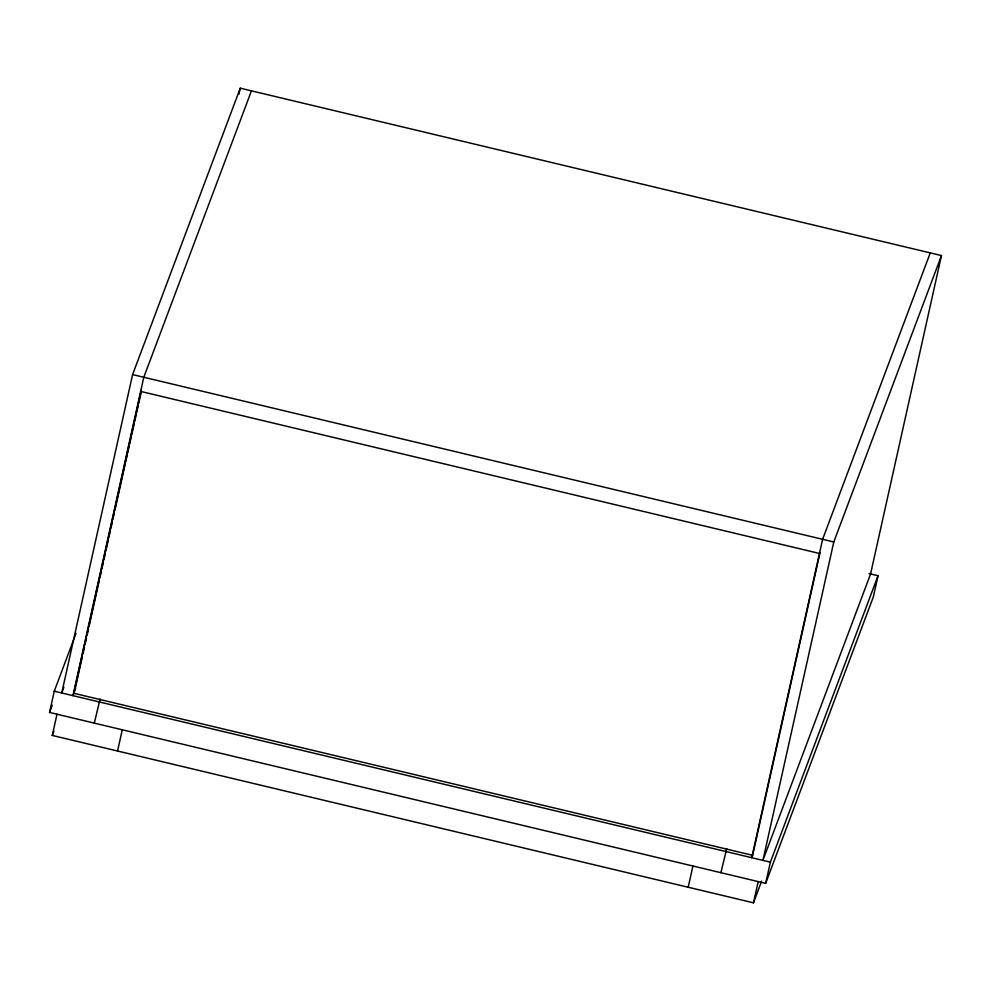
<?xml version="1.0" encoding="UTF-8"?>
<svg xmlns="http://www.w3.org/2000/svg" width="991" height="991" viewBox="0 0 991 991"><rect width="100%" height="100%" fill="white"/><g stroke="black" fill="none" stroke-linecap="round" stroke-linejoin="round"><path stroke-width="1.49" d="M869.095 573.603L878.038 575.734L873.319 596.966L765.659 883.377L49.55 712.43L54.27 691.198L76.022 633.336M761.633 881.135L753.482 902.826L52.288 735.433L57.007 714.201M61.739 692.982L132.596 374.586L240.256 88.174L941.45 255.567L870.581 573.962L762.921 860.374L833.79 541.978L941.45 255.567M141.205 390.528L73.817 693.266L752.627 855.32M75.056 689.377L82.426 656.24M83.095 653.23L84.433 647.197M85.115 644.187L86.452 638.167M87.121 635.157L88.459 629.124M89.128 626.114L99.187 580.924M99.856 577.914L101.206 571.894M101.875 568.884L103.213 562.851M103.882 559.841L105.219 553.82M105.901 550.81L108.242 540.268M108.911 537.246L110.249 531.226M110.918 528.215L112.268 522.195M112.937 519.173L114.275 513.152M114.944 510.142L125.002 464.952M125.671 461.942L127.009 455.922M127.69 452.912L129.028 446.879M129.697 443.869L131.035 437.849M131.704 434.838L134.058 424.297M134.726 421.274L136.064 415.254M136.733 412.244L138.083 406.211M138.752 403.201L141.094 392.659M94.306 723.108L100.116 698.989M238.918 94.207L240.256 88.174M117.557 751.017L122.277 729.785M688.2 887.242L692.932 866.023M720.903 872.699L726.713 848.581M752.974 853.808L820.015 552.582M753.482 902.826L758.202 881.606M765.659 883.377L770.391 862.158L878.038 575.734M251.441 90.838L143.794 377.261L72.925 695.657L75.638 688.423M49.55 712.43L52.263 705.196M62.272 691.532L63.907 687.197M52.288 735.433L53.91 731.098M930.264 252.891L822.604 539.315L751.735 857.698L752.826 854.812M132.596 374.586L833.79 541.978M140.635 391.408L819.458 553.461M54.27 691.198L770.391 862.158"/></g></svg>
